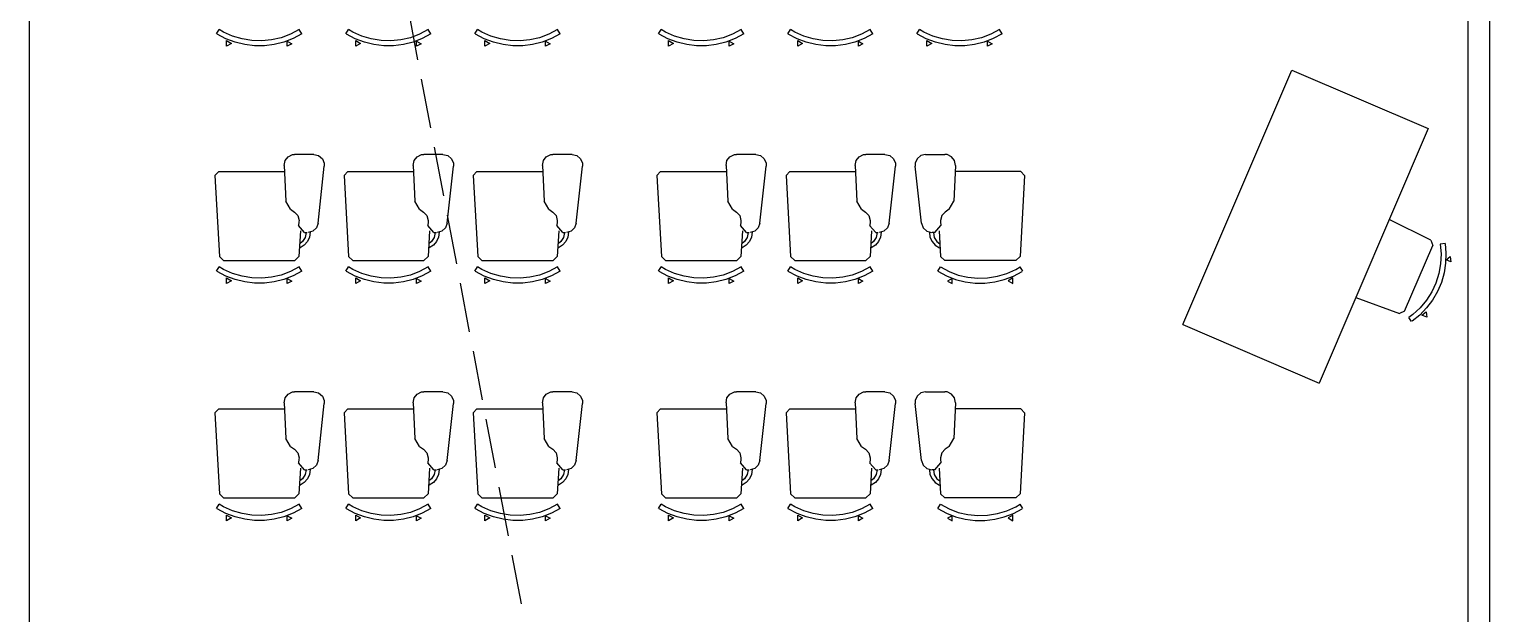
# Model space of a CAD drawing. Extents: x 7 to 80.8, y 22 to 73.9.
# Drawn here: x 24.66 to 32.04, y 46.99 to 49.95 of the extents above; entities that cross this region are included whole.
import ezdxf

# ---------------------------------------------------------------- set-up
doc = ezdxf.new("R2010")
doc.units = 0
doc.header["$MEASUREMENT"] = 0
doc.linetypes.add('DOT', pattern=[0.25, 0.25, 0])
doc.layers.add('Furniture', color=7, linetype='CONTINUOUS')
doc.layers.add('Walls', color=7, linetype='CONTINUOUS')

msp = doc.modelspace()

# ---------------------------------------------------------------- linework, layer by layer
at = {"layer": 'Furniture', "color": 4, "linetype": 'DOT'}
msp.add_line((27.5401, 44.9793), (26.1175, 52.4625), dxfattribs=at)
at = {"layer": 'Furniture', "color": 4}
for p, q in [((25.6071, 49.9245), (25.6203, 49.9458)), ((26.0376, 49.9245), (26.0244, 49.9458)), ((26.2601, 49.9245), (26.2733, 49.9458)), ((26.6906, 49.9245), (26.6774, 49.9458)), ((26.9131, 49.9245), (26.9263, 49.9458)), ((27.3436, 49.9245), (27.3304, 49.9458)), ((27.8417, 49.9245), (27.8549, 49.9458)), ((28.2722, 49.9245), (28.259, 49.9458)), ((28.4947, 49.9245), (28.5079, 49.9458)), ((28.9252, 49.9245), (28.912, 49.9458)), ((29.1478, 49.9245), (29.1609, 49.9458)), ((29.5782, 49.9245), (29.565, 49.9458)), ((30.4917, 48.4539), (31.0433, 49.7407)), ((25.9484, 49.2588), (25.9569, 49.0786)), ((26.0986, 49.3146), (26.0015, 49.3146)), ((26.6014, 49.2588), (26.6099, 49.0786)), ((26.7516, 49.3146), (26.6545, 49.3146)), ((27.2544, 49.2588), (27.2629, 49.0786)), ((27.4047, 49.3146), (27.3075, 49.3146)), ((28.183, 49.2588), (28.1916, 49.0786)), ((28.3333, 49.3146), (28.2361, 49.3146)), ((28.836, 49.2588), (28.8446, 49.0786)), ((28.9863, 49.3146), (28.8891, 49.3146)), ((29.192, 49.3146), (29.2892, 49.3146)), ((29.3423, 49.2588), (29.3337, 49.0786)), ((25.5985, 49.2076), (25.6174, 49.2275)), ((25.5985, 49.2076), (25.6213, 48.7975)), ((25.6174, 49.2275), (25.9498, 49.2275)), ((26.1197, 48.9668), (26.1515, 49.2555)), ((26.2515, 49.2076), (26.2704, 49.2275)), ((26.2515, 49.2076), (26.2743, 48.7975)), ((26.2704, 49.2275), (26.6029, 49.2275)), ((26.7727, 48.9668), (26.8045, 49.2555)), ((26.9045, 49.2076), (26.9234, 49.2275)), ((26.9045, 49.2076), (26.9273, 48.7975)), ((26.9234, 49.2275), (27.2559, 49.2275)), ((27.4257, 48.9668), (27.4575, 49.2555)), ((27.8331, 49.2076), (27.852, 49.2275)), ((27.8331, 49.2076), (27.8559, 48.7975)), ((27.852, 49.2275), (28.1845, 49.2275)), ((28.3543, 48.9668), (28.3861, 49.2555)), ((28.4861, 49.2076), (28.505, 49.2275)), ((28.4861, 49.2076), (28.5089, 48.7975)), ((28.505, 49.2275), (28.8375, 49.2275)), ((29.0073, 48.9668), (29.0391, 49.2555)), ((29.171, 48.9668), (29.1391, 49.2555)), ((29.6733, 49.2275), (29.3408, 49.2275)), ((29.6922, 49.2076), (29.6694, 48.7975)), ((29.6922, 49.2076), (29.6733, 49.2275)), ((25.9801, 49.0372), (25.9569, 49.0786)), ((25.9801, 49.0372), (26.0005, 49.0233)), ((26.6331, 49.0372), (26.6099, 49.0786)), ((26.6331, 49.0372), (26.6535, 49.0233)), ((27.2861, 49.0372), (27.2629, 49.0786)), ((27.2861, 49.0372), (27.3065, 49.0233)), ((28.2147, 49.0372), (28.1915, 49.0786)), ((28.2147, 49.0372), (28.2351, 49.0233)), ((28.8677, 49.0372), (28.8446, 49.0786)), ((28.8677, 49.0372), (28.8881, 49.0233)), ((29.3106, 49.0372), (29.2902, 49.0233)), ((29.3106, 49.0372), (29.3337, 49.0786)), ((26.0233, 48.9735), (26.0213, 48.9552)), ((26.6764, 48.9735), (26.6743, 48.9552)), ((27.3294, 48.9735), (27.3273, 48.9552)), ((28.258, 48.9735), (28.2559, 48.9552)), ((28.911, 48.9735), (28.909, 48.9552)), ((29.2673, 48.9735), (29.2693, 48.9552)), ((31.7458, 48.8803), (31.5353, 48.9848)), ((26.0519, 48.9198), (26.0213, 48.9552)), ((26.0308, 48.9288), (26.0235, 48.7975)), ((26.0519, 48.9198), (26.0651, 48.9194)), ((26.7049, 48.9198), (26.6743, 48.9552)), ((26.6838, 48.9288), (26.6765, 48.7975)), ((26.7049, 48.9198), (26.7181, 48.9194)), ((27.358, 48.9198), (27.3273, 48.9552)), ((27.3368, 48.9288), (27.3295, 48.7975)), ((27.358, 48.9198), (27.3711, 48.9194)), ((28.2866, 48.9198), (28.2559, 48.9552)), ((28.2654, 48.9288), (28.2581, 48.7975)), ((28.2866, 48.9198), (28.2997, 48.9194)), ((28.9396, 48.9198), (28.9089, 48.9552)), ((28.9184, 48.9288), (28.9111, 48.7975)), ((28.9396, 48.9198), (28.9527, 48.9194)), ((29.2387, 48.9198), (29.2256, 48.9194)), ((29.2387, 48.9198), (29.2693, 48.9552)), ((29.2599, 48.9288), (29.2672, 48.7975)), ((31.614, 48.5222), (31.7559, 48.8531)), ((31.7458, 48.8803), (31.7559, 48.8531)), ((31.8184, 48.8645), (31.7937, 48.8608)), ((25.6071, 48.7245), (25.6203, 48.7458)), ((25.6424, 48.7775), (25.6213, 48.7975)), ((25.6424, 48.7775), (26.0024, 48.7775)), ((26.0235, 48.7975), (26.0024, 48.7775)), ((26.0376, 48.7245), (26.0244, 48.7458)), ((26.2601, 48.7245), (26.2733, 48.7458)), ((26.2954, 48.7775), (26.2743, 48.7975)), ((26.2954, 48.7775), (26.6554, 48.7775)), ((26.6765, 48.7975), (26.6554, 48.7775)), ((26.6906, 48.7245), (26.6774, 48.7458)), ((26.9131, 48.7245), (26.9263, 48.7458)), ((26.9484, 48.7775), (26.9273, 48.7975)), ((26.9484, 48.7775), (27.3084, 48.7775)), ((27.3295, 48.7975), (27.3084, 48.7775)), ((27.3436, 48.7245), (27.3304, 48.7458)), ((27.8417, 48.7245), (27.8549, 48.7458)), ((27.877, 48.7775), (27.8559, 48.7975)), ((27.877, 48.7775), (28.237, 48.7775)), ((28.2581, 48.7975), (28.237, 48.7775)), ((28.2722, 48.7245), (28.259, 48.7458)), ((28.4947, 48.7245), (28.5079, 48.7458)), ((28.53, 48.7775), (28.5089, 48.7975)), ((28.53, 48.7775), (28.89, 48.7775)), ((28.9111, 48.7975), (28.89, 48.7775)), ((28.9252, 48.7245), (28.912, 48.7458)), ((29.2531, 48.7245), (29.2663, 48.7458)), ((29.2672, 48.7975), (29.2883, 48.7775)), ((29.6483, 48.7775), (29.2883, 48.7775)), ((29.6483, 48.7775), (29.6694, 48.7975)), ((29.6835, 48.7245), (29.6704, 48.7458)), ((31.3665, 48.5911), (31.5873, 48.5106)), ((31.614, 48.5222), (31.5873, 48.5106)), ((30.4917, 48.4539), (31.181, 48.1584)), ((31.6488, 48.4689), (31.6345, 48.4893)), ((26.0986, 48.1146), (26.0015, 48.1146)), ((26.7516, 48.1146), (26.6545, 48.1146)), ((27.4047, 48.1146), (27.3075, 48.1146)), ((28.3333, 48.1146), (28.2361, 48.1146)), ((28.9863, 48.1146), (28.8891, 48.1146)), ((29.192, 48.1146), (29.2892, 48.1146)), ((25.5985, 48.0076), (25.6174, 48.0275)), ((25.5985, 48.0076), (25.6213, 47.5975)), ((25.6174, 48.0275), (25.9498, 48.0275)), ((25.9484, 48.0588), (25.9569, 47.8786)), ((26.1197, 47.7668), (26.1515, 48.0555)), ((26.2515, 48.0076), (26.2704, 48.0275)), ((26.2515, 48.0076), (26.2743, 47.5975)), ((26.2704, 48.0275), (26.6029, 48.0275)), ((26.6014, 48.0588), (26.6099, 47.8786)), ((26.7727, 47.7668), (26.8045, 48.0555)), ((26.9045, 48.0076), (26.9234, 48.0275)), ((26.9045, 48.0076), (26.9273, 47.5975)), ((26.9234, 48.0275), (27.2559, 48.0275)), ((27.2544, 48.0588), (27.2629, 47.8786)), ((27.4257, 47.7668), (27.4575, 48.0555)), ((27.8331, 48.0076), (27.852, 48.0275)), ((27.8331, 48.0076), (27.8559, 47.5975)), ((27.852, 48.0275), (28.1845, 48.0275)), ((28.183, 48.0588), (28.1916, 47.8786)), ((28.3543, 47.7668), (28.3861, 48.0555)), ((28.4861, 48.0076), (28.505, 48.0275)), ((28.4861, 48.0076), (28.5089, 47.5975)), ((28.505, 48.0275), (28.8375, 48.0275)), ((28.836, 48.0588), (28.8446, 47.8786)), ((29.0073, 47.7668), (29.0391, 48.0555)), ((29.171, 47.7668), (29.1391, 48.0555)), ((29.3423, 48.0588), (29.3337, 47.8786)), ((29.6733, 48.0275), (29.3408, 48.0275)), ((29.6922, 48.0076), (29.6694, 47.5975)), ((29.6922, 48.0076), (29.6733, 48.0275)), ((25.9801, 47.8372), (25.9569, 47.8786)), ((26.6331, 47.8372), (26.6099, 47.8786)), ((27.2861, 47.8372), (27.2629, 47.8786)), ((28.2147, 47.8372), (28.1915, 47.8786)), ((28.8677, 47.8372), (28.8446, 47.8786)), ((29.3106, 47.8372), (29.3337, 47.8786)), ((25.9801, 47.8372), (26.0005, 47.8233)), ((26.6331, 47.8372), (26.6535, 47.8233)), ((27.2861, 47.8372), (27.3065, 47.8233)), ((28.2147, 47.8372), (28.2351, 47.8233)), ((28.8677, 47.8372), (28.8881, 47.8233)), ((29.3106, 47.8372), (29.2902, 47.8233)), ((26.0233, 47.7735), (26.0213, 47.7552)), ((26.0519, 47.7198), (26.0213, 47.7552)), ((26.0308, 47.7288), (26.0235, 47.5975)), ((26.0519, 47.7198), (26.0651, 47.7194)), ((26.6764, 47.7735), (26.6743, 47.7552)), ((26.7049, 47.7198), (26.6743, 47.7552)), ((26.6838, 47.7288), (26.6765, 47.5975)), ((26.7049, 47.7198), (26.7181, 47.7194)), ((27.3294, 47.7735), (27.3273, 47.7552)), ((27.358, 47.7198), (27.3273, 47.7552)), ((27.3368, 47.7288), (27.3295, 47.5975)), ((27.358, 47.7198), (27.3711, 47.7194)), ((28.258, 47.7735), (28.2559, 47.7552)), ((28.2866, 47.7198), (28.2559, 47.7552)), ((28.2654, 47.7288), (28.2581, 47.5975)), ((28.2866, 47.7198), (28.2997, 47.7194)), ((28.9396, 47.7198), (28.9089, 47.7552)), ((28.911, 47.7735), (28.909, 47.7552)), ((28.9184, 47.7288), (28.9111, 47.5975)), ((28.9396, 47.7198), (28.9527, 47.7194)), ((29.2387, 47.7198), (29.2256, 47.7194)), ((29.2387, 47.7198), (29.2693, 47.7552)), ((29.2599, 47.7288), (29.2672, 47.5975)), ((29.2673, 47.7735), (29.2693, 47.7552)), ((25.6424, 47.5775), (25.6213, 47.5975)), ((25.6424, 47.5775), (26.0024, 47.5775)), ((26.0235, 47.5975), (26.0024, 47.5775)), ((26.2954, 47.5775), (26.2743, 47.5975)), ((26.2954, 47.5775), (26.6554, 47.5775)), ((26.6765, 47.5975), (26.6554, 47.5775)), ((26.9484, 47.5775), (26.9273, 47.5975)), ((26.9484, 47.5775), (27.3084, 47.5775)), ((27.3295, 47.5975), (27.3084, 47.5775)), ((27.877, 47.5775), (27.8559, 47.5975)), ((27.877, 47.5775), (28.237, 47.5775)), ((28.2581, 47.5975), (28.237, 47.5775)), ((28.53, 47.5775), (28.5089, 47.5975)), ((28.53, 47.5775), (28.89, 47.5775)), ((28.9111, 47.5975), (28.89, 47.5775)), ((29.2672, 47.5975), (29.2883, 47.5775)), ((29.6483, 47.5775), (29.2883, 47.5775)), ((29.6483, 47.5775), (29.6694, 47.5975)), ((25.6071, 47.5245), (25.6203, 47.5458)), ((26.0376, 47.5245), (26.0244, 47.5458)), ((26.2601, 47.5245), (26.2733, 47.5458)), ((26.6906, 47.5245), (26.6774, 47.5458)), ((26.9131, 47.5245), (26.9263, 47.5458)), ((27.3436, 47.5245), (27.3304, 47.5458)), ((27.8417, 47.5245), (27.8549, 47.5458)), ((28.2722, 47.5245), (28.259, 47.5458)), ((28.4947, 47.5245), (28.5079, 47.5458)), ((28.9252, 47.5245), (28.912, 47.5458)), ((29.2531, 47.5245), (29.2663, 47.5458)), ((29.6835, 47.5245), (29.6704, 47.5458))]:
    msp.add_line(p, q, dxfattribs=at)
for points in [[(26.0376, 49.9245), (25.9936, 49.9008), (25.947, 49.8827), (25.8986, 49.8704), (25.849, 49.8641), (25.799, 49.8639), (25.7494, 49.8698), (25.7009, 49.8817), (25.6542, 49.8994), (25.61, 49.9227)], [(26.0244, 49.9458), (25.9803, 49.9223), (25.9335, 49.9047), (25.8849, 49.8933), (25.8351, 49.8884), (25.7852, 49.89), (25.7359, 49.8981), (25.6881, 49.9125), (25.6425, 49.933), (25.6203, 49.9458)], [(26.6906, 49.9245), (26.6466, 49.9008), (26.6, 49.8827), (26.5516, 49.8704), (26.502, 49.8641), (26.452, 49.8639), (26.4024, 49.8698), (26.3539, 49.8817), (26.3072, 49.8994), (26.263, 49.9227)], [(26.6774, 49.9458), (26.6333, 49.9223), (26.5865, 49.9047), (26.5379, 49.8933), (26.4882, 49.8884), (26.4382, 49.89), (26.3889, 49.8981), (26.3411, 49.9125), (26.2955, 49.933), (26.2733, 49.9458)], [(27.3436, 49.9245), (27.2996, 49.9008), (27.253, 49.8827), (27.2046, 49.8704), (27.155, 49.8641), (27.1051, 49.8639), (27.0554, 49.8698), (27.0069, 49.8817), (26.9602, 49.8994), (26.916, 49.9227)], [(27.3304, 49.9458), (27.2863, 49.9223), (27.2396, 49.9047), (27.1909, 49.8933), (27.1412, 49.8884), (27.0912, 49.89), (27.0419, 49.8981), (26.9941, 49.9125), (26.9485, 49.933), (26.9263, 49.9458)], [(28.2722, 49.9245), (28.2282, 49.9008), (28.1816, 49.8827), (28.1332, 49.8704), (28.0836, 49.8641), (28.0337, 49.8639), (27.984, 49.8698), (27.9355, 49.8817), (27.8888, 49.8994), (27.8446, 49.9227)], [(28.259, 49.9458), (28.2149, 49.9223), (28.1682, 49.9047), (28.1195, 49.8933), (28.0698, 49.8884), (28.0198, 49.89), (27.9705, 49.8981), (27.9227, 49.9125), (27.8771, 49.933), (27.8549, 49.9458)], [(28.9252, 49.9245), (28.8812, 49.9008), (28.8346, 49.8827), (28.7862, 49.8704), (28.7366, 49.8641), (28.6867, 49.8639), (28.637, 49.8698), (28.5885, 49.8817), (28.5418, 49.8994), (28.4976, 49.9227)], [(28.912, 49.9458), (28.8679, 49.9223), (28.8212, 49.9047), (28.7725, 49.8933), (28.7228, 49.8884), (28.6728, 49.89), (28.6235, 49.8981), (28.5757, 49.9125), (28.5301, 49.933), (28.5079, 49.9458)], [(29.5782, 49.9245), (29.5342, 49.9008), (29.4876, 49.8827), (29.4392, 49.8704), (29.3897, 49.8641), (29.3397, 49.8639), (29.2901, 49.8698), (29.2415, 49.8817), (29.1948, 49.8994), (29.1506, 49.9227)], [(29.565, 49.9458), (29.521, 49.9223), (29.4742, 49.9047), (29.4255, 49.8933), (29.3758, 49.8884), (29.3259, 49.89), (29.2766, 49.8981), (29.2287, 49.9125), (29.1832, 49.933), (29.1609, 49.9458)], [(31.0433, 49.7407), (31.7326, 49.4452), (31.181, 48.1584)], [(25.9484, 49.2588), (25.953, 49.2832), (25.9681, 49.3028), (25.9905, 49.3134), (26.0015, 49.3146)], [(26.0986, 49.3146), (26.1227, 49.3088), (26.1416, 49.2927), (26.1511, 49.2699), (26.1515, 49.2555)], [(26.6014, 49.2588), (26.606, 49.2832), (26.6211, 49.3028), (26.6435, 49.3134), (26.6545, 49.3146)], [(26.7516, 49.3146), (26.7757, 49.3088), (26.7946, 49.2927), (26.8041, 49.2699), (26.8045, 49.2555)], [(27.2544, 49.2588), (27.259, 49.2832), (27.2741, 49.3028), (27.2965, 49.3134), (27.3075, 49.3146)], [(27.4047, 49.3146), (27.4287, 49.3088), (27.4476, 49.2927), (27.4571, 49.2699), (27.4575, 49.2555)], [(28.183, 49.2588), (28.1876, 49.2832), (28.2027, 49.3028), (28.2251, 49.3134), (28.2361, 49.3146)], [(28.3333, 49.3146), (28.3573, 49.3088), (28.3762, 49.2927), (28.3858, 49.2699), (28.3861, 49.2555)], [(28.836, 49.2588), (28.8406, 49.2832), (28.8557, 49.3028), (28.8781, 49.3134), (28.8891, 49.3146)], [(28.9863, 49.3146), (29.0104, 49.3088), (29.0292, 49.2927), (29.0388, 49.2699), (29.0391, 49.2555)], [(29.192, 49.3146), (29.1679, 49.3088), (29.1491, 49.2927), (29.1395, 49.2699), (29.1391, 49.2555)], [(29.3423, 49.2588), (29.3377, 49.2832), (29.3225, 49.3028), (29.3002, 49.3134), (29.2892, 49.3146)], [(26.0004, 49.0233), (26.0171, 49.005), (26.0236, 48.9811), (26.0233, 48.9735)], [(26.1197, 48.9668), (26.1113, 48.9434), (26.0933, 48.9265), (26.0695, 48.9195)], [(26.6535, 49.0233), (26.6701, 49.005), (26.6767, 48.9811), (26.6763, 48.9735)], [(26.7727, 48.9668), (26.7643, 48.9434), (26.7463, 48.9265), (26.7226, 48.9195)], [(27.3065, 49.0233), (27.3231, 49.005), (27.3297, 48.9811), (27.3294, 48.9735)], [(27.4257, 48.9668), (27.4173, 48.9434), (27.3993, 48.9265), (27.3756, 48.9195)], [(28.2351, 49.0233), (28.2517, 49.005), (28.2583, 48.9811), (28.258, 48.9735)], [(28.3543, 48.9668), (28.3459, 48.9434), (28.3279, 48.9265), (28.3042, 48.9195)], [(28.8881, 49.0233), (28.9047, 49.005), (28.9113, 48.9811), (28.911, 48.9735)], [(29.0073, 48.9668), (28.999, 48.9434), (28.9809, 48.9265), (28.9572, 48.9195)], [(29.1709, 48.9668), (29.1793, 48.9434), (29.1973, 48.9265), (29.2211, 48.9195)], [(29.2902, 49.0233), (29.2735, 49.005), (29.267, 48.9811), (29.2673, 48.9735)], [(26.0597, 48.9196), (26.0548, 48.8952), (26.0413, 48.8744), (26.0271, 48.8632)], [(26.08, 48.921), (26.0767, 48.8964), (26.0664, 48.8736), (26.0501, 48.8548), (26.0291, 48.8414)], [(26.7127, 48.9196), (26.7078, 48.8952), (26.6943, 48.8744), (26.6801, 48.8632)], [(26.733, 48.921), (26.7297, 48.8964), (26.7195, 48.8736), (26.7031, 48.8548), (26.6821, 48.8414)], [(27.3657, 48.9196), (27.3608, 48.8952), (27.3473, 48.8744), (27.3332, 48.8632)], [(27.386, 48.921), (27.3827, 48.8964), (27.3725, 48.8736), (27.3562, 48.8548), (27.3352, 48.8414)], [(28.2943, 48.9196), (28.2894, 48.8952), (28.2759, 48.8744), (28.2618, 48.8632)], [(28.3146, 48.921), (28.3113, 48.8964), (28.3011, 48.8736), (28.2848, 48.8548), (28.2638, 48.8414)], [(28.9473, 48.9196), (28.9425, 48.8952), (28.9289, 48.8744), (28.9148, 48.8632)], [(28.9676, 48.921), (28.9643, 48.8964), (28.9541, 48.8736), (28.9378, 48.8548), (28.9168, 48.8414)], [(29.2107, 48.921), (29.214, 48.8964), (29.2242, 48.8736), (29.2405, 48.8548), (29.2615, 48.8414)], [(29.231, 48.9196), (29.2358, 48.8952), (29.2493, 48.8744), (29.2635, 48.8632)], [(31.7937, 48.8608), (31.798, 48.811), (31.7957, 48.7611), (31.7869, 48.7119), (31.7719, 48.6642), (31.7507, 48.619), (31.7239, 48.5768), (31.6918, 48.5385), (31.655, 48.5047), (31.6345, 48.4893)], [(31.8184, 48.8645), (31.8229, 48.8147), (31.8212, 48.7648), (31.8134, 48.7154), (31.7997, 48.6674), (31.7802, 48.6214), (31.7552, 48.5781), (31.7252, 48.5382), (31.6904, 48.5023), (31.6516, 48.4708)], [(26.0244, 48.7458), (25.9803, 48.7223), (25.9335, 48.7047), (25.8849, 48.6933), (25.8351, 48.6884), (25.7852, 48.69), (25.7359, 48.6981), (25.6881, 48.7125), (25.6425, 48.733), (25.6203, 48.7458)], [(26.6774, 48.7458), (26.6333, 48.7223), (26.5865, 48.7047), (26.5379, 48.6933), (26.4882, 48.6884), (26.4382, 48.69), (26.3889, 48.6981), (26.3411, 48.7125), (26.2955, 48.733), (26.2733, 48.7458)], [(27.3304, 48.7458), (27.2863, 48.7223), (27.2396, 48.7047), (27.1909, 48.6933), (27.1412, 48.6884), (27.0912, 48.69), (27.0419, 48.6981), (26.9941, 48.7125), (26.9485, 48.733), (26.9263, 48.7458)], [(28.259, 48.7458), (28.2149, 48.7223), (28.1682, 48.7047), (28.1195, 48.6933), (28.0698, 48.6884), (28.0198, 48.69), (27.9705, 48.6981), (27.9227, 48.7125), (27.8771, 48.733), (27.8549, 48.7458)], [(28.912, 48.7458), (28.8679, 48.7223), (28.8212, 48.7047), (28.7725, 48.6933), (28.7228, 48.6884), (28.6728, 48.69), (28.6235, 48.6981), (28.5757, 48.7125), (28.5301, 48.733), (28.5079, 48.7458)], [(29.2663, 48.7458), (29.3103, 48.7223), (29.3571, 48.7047), (29.4058, 48.6933), (29.4555, 48.6884), (29.5054, 48.69), (29.5547, 48.6981), (29.6026, 48.7125), (29.6481, 48.733), (29.6704, 48.7458)], [(26.0376, 48.7245), (25.9936, 48.7008), (25.947, 48.6827), (25.8986, 48.6704), (25.849, 48.6641), (25.799, 48.6639), (25.7494, 48.6698), (25.7009, 48.6817), (25.6542, 48.6994), (25.61, 48.7228)], [(26.6906, 48.7245), (26.6466, 48.7008), (26.6, 48.6827), (26.5516, 48.6704), (26.502, 48.6641), (26.452, 48.6639), (26.4024, 48.6698), (26.3539, 48.6817), (26.3072, 48.6994), (26.263, 48.7228)], [(27.3436, 48.7245), (27.2996, 48.7008), (27.253, 48.6827), (27.2046, 48.6704), (27.155, 48.6641), (27.1051, 48.6639), (27.0554, 48.6698), (27.0069, 48.6817), (26.9602, 48.6994), (26.916, 48.7228)], [(28.2722, 48.7245), (28.2282, 48.7008), (28.1816, 48.6827), (28.1332, 48.6704), (28.0836, 48.6641), (28.0337, 48.6639), (27.984, 48.6698), (27.9355, 48.6817), (27.8888, 48.6994), (27.8446, 48.7228)], [(28.9252, 48.7245), (28.8812, 48.7008), (28.8346, 48.6827), (28.7862, 48.6704), (28.7366, 48.6641), (28.6867, 48.6639), (28.637, 48.6698), (28.5885, 48.6817), (28.5418, 48.6994), (28.4976, 48.7228)], [(29.2531, 48.7245), (29.2971, 48.7008), (29.3436, 48.6827), (29.3921, 48.6704), (29.4416, 48.6641), (29.4916, 48.6639), (29.5412, 48.6698), (29.5898, 48.6817), (29.6365, 48.6994), (29.6807, 48.7228)], [(25.9484, 48.0588), (25.953, 48.0832), (25.9681, 48.1028), (25.9905, 48.1134), (26.0015, 48.1146)], [(26.0986, 48.1146), (26.1227, 48.1088), (26.1416, 48.0927), (26.1511, 48.0699), (26.1515, 48.0555)], [(26.6014, 48.0588), (26.606, 48.0832), (26.6211, 48.1028), (26.6435, 48.1134), (26.6545, 48.1146)], [(26.7516, 48.1146), (26.7757, 48.1088), (26.7946, 48.0927), (26.8041, 48.0699), (26.8045, 48.0555)], [(27.2544, 48.0588), (27.259, 48.0832), (27.2741, 48.1028), (27.2965, 48.1134), (27.3075, 48.1146)], [(27.4047, 48.1146), (27.4287, 48.1088), (27.4476, 48.0927), (27.4571, 48.0699), (27.4575, 48.0555)], [(28.183, 48.0588), (28.1876, 48.0832), (28.2027, 48.1028), (28.2251, 48.1134), (28.2361, 48.1146)], [(28.3333, 48.1146), (28.3573, 48.1088), (28.3762, 48.0927), (28.3858, 48.0699), (28.3861, 48.0555)], [(28.836, 48.0588), (28.8406, 48.0832), (28.8557, 48.1028), (28.8781, 48.1134), (28.8891, 48.1146)], [(28.9863, 48.1146), (29.0104, 48.1088), (29.0292, 48.0927), (29.0388, 48.0699), (29.0391, 48.0555)], [(29.192, 48.1146), (29.1679, 48.1088), (29.1491, 48.0927), (29.1395, 48.0699), (29.1391, 48.0555)], [(29.3423, 48.0588), (29.3377, 48.0832), (29.3225, 48.1028), (29.3002, 48.1134), (29.2892, 48.1146)], [(26.0004, 47.8233), (26.0171, 47.805), (26.0236, 47.7811), (26.0233, 47.7735)], [(26.6535, 47.8233), (26.6701, 47.805), (26.6767, 47.7811), (26.6763, 47.7735)], [(27.3065, 47.8233), (27.3231, 47.805), (27.3297, 47.7811), (27.3294, 47.7735)], [(28.2351, 47.8233), (28.2517, 47.805), (28.2583, 47.7811), (28.258, 47.7735)], [(28.8881, 47.8233), (28.9047, 47.805), (28.9113, 47.7811), (28.911, 47.7735)], [(29.2902, 47.8233), (29.2735, 47.805), (29.267, 47.7811), (29.2673, 47.7735)], [(26.0597, 47.7196), (26.0548, 47.6952), (26.0413, 47.6744), (26.0271, 47.6632)], [(26.08, 47.721), (26.0767, 47.6963), (26.0664, 47.6736), (26.0501, 47.6548), (26.0291, 47.6414)], [(26.1197, 47.7668), (26.1113, 47.7434), (26.0933, 47.7265), (26.0695, 47.7195)], [(26.7127, 47.7196), (26.7078, 47.6952), (26.6943, 47.6744), (26.6801, 47.6632)], [(26.733, 47.721), (26.7297, 47.6963), (26.7195, 47.6736), (26.7031, 47.6548), (26.6821, 47.6414)], [(26.7727, 47.7668), (26.7643, 47.7434), (26.7463, 47.7265), (26.7226, 47.7195)], [(27.3657, 47.7196), (27.3608, 47.6952), (27.3473, 47.6744), (27.3332, 47.6632)], [(27.386, 47.721), (27.3827, 47.6963), (27.3725, 47.6736), (27.3562, 47.6548), (27.3352, 47.6414)], [(27.4257, 47.7668), (27.4173, 47.7434), (27.3993, 47.7265), (27.3756, 47.7195)], [(28.2943, 47.7196), (28.2894, 47.6952), (28.2759, 47.6744), (28.2618, 47.6632)], [(28.3146, 47.721), (28.3113, 47.6963), (28.3011, 47.6736), (28.2848, 47.6548), (28.2638, 47.6414)], [(28.3543, 47.7668), (28.3459, 47.7434), (28.3279, 47.7265), (28.3042, 47.7195)], [(28.9473, 47.7196), (28.9425, 47.6952), (28.9289, 47.6744), (28.9148, 47.6632)], [(28.9676, 47.721), (28.9643, 47.6963), (28.9541, 47.6736), (28.9378, 47.6548), (28.9168, 47.6414)], [(29.0073, 47.7668), (28.999, 47.7434), (28.9809, 47.7265), (28.9572, 47.7195)], [(29.1709, 47.7668), (29.1793, 47.7434), (29.1973, 47.7265), (29.2211, 47.7195)], [(29.2107, 47.721), (29.214, 47.6963), (29.2242, 47.6736), (29.2405, 47.6548), (29.2615, 47.6414)], [(29.231, 47.7196), (29.2358, 47.6952), (29.2493, 47.6744), (29.2635, 47.6632)], [(26.0376, 47.5245), (25.9936, 47.5008), (25.947, 47.4827), (25.8986, 47.4704), (25.849, 47.4641), (25.799, 47.4639), (25.7494, 47.4698), (25.7009, 47.4817), (25.6542, 47.4994), (25.61, 47.5228)], [(26.0244, 47.5458), (25.9803, 47.5223), (25.9335, 47.5047), (25.8849, 47.4933), (25.8351, 47.4884), (25.7852, 47.49), (25.7359, 47.4981), (25.6881, 47.5125), (25.6425, 47.533), (25.6203, 47.5458)], [(26.6906, 47.5245), (26.6466, 47.5008), (26.6, 47.4827), (26.5516, 47.4704), (26.502, 47.4641), (26.452, 47.4639), (26.4024, 47.4698), (26.3539, 47.4817), (26.3072, 47.4994), (26.263, 47.5228)], [(26.6774, 47.5458), (26.6333, 47.5223), (26.5865, 47.5047), (26.5379, 47.4933), (26.4882, 47.4884), (26.4382, 47.49), (26.3889, 47.4981), (26.3411, 47.5125), (26.2955, 47.533), (26.2733, 47.5458)], [(27.3436, 47.5245), (27.2996, 47.5008), (27.253, 47.4827), (27.2046, 47.4704), (27.155, 47.4641), (27.1051, 47.4639), (27.0554, 47.4698), (27.0069, 47.4817), (26.9602, 47.4994), (26.916, 47.5228)], [(27.3304, 47.5458), (27.2863, 47.5223), (27.2396, 47.5047), (27.1909, 47.4933), (27.1412, 47.4884), (27.0912, 47.49), (27.0419, 47.4981), (26.9941, 47.5125), (26.9485, 47.533), (26.9263, 47.5458)], [(28.2722, 47.5245), (28.2282, 47.5008), (28.1816, 47.4827), (28.1332, 47.4704), (28.0836, 47.4641), (28.0337, 47.4639), (27.984, 47.4698), (27.9355, 47.4817), (27.8888, 47.4994), (27.8446, 47.5228)], [(28.259, 47.5458), (28.2149, 47.5223), (28.1682, 47.5047), (28.1195, 47.4933), (28.0698, 47.4884), (28.0198, 47.49), (27.9705, 47.4981), (27.9227, 47.5125), (27.8771, 47.533), (27.8549, 47.5458)], [(28.9252, 47.5245), (28.8812, 47.5008), (28.8346, 47.4827), (28.7862, 47.4704), (28.7366, 47.4641), (28.6867, 47.4639), (28.637, 47.4698), (28.5885, 47.4817), (28.5418, 47.4994), (28.4976, 47.5228)], [(28.912, 47.5458), (28.8679, 47.5223), (28.8212, 47.5047), (28.7725, 47.4933), (28.7228, 47.4884), (28.6728, 47.49), (28.6235, 47.4981), (28.5757, 47.5125), (28.5301, 47.533), (28.5079, 47.5458)], [(29.2531, 47.5245), (29.2971, 47.5008), (29.3436, 47.4827), (29.3921, 47.4704), (29.4416, 47.4641), (29.4916, 47.4639), (29.5412, 47.4698), (29.5898, 47.4817), (29.6365, 47.4994), (29.6807, 47.5228)], [(29.2663, 47.5458), (29.3103, 47.5223), (29.3571, 47.5047), (29.4058, 47.4933), (29.4555, 47.4884), (29.5054, 47.49), (29.5547, 47.4981), (29.6026, 47.5125), (29.6481, 47.533), (29.6704, 47.5458)]]:
    msp.add_lwpolyline(points, dxfattribs=at)
for points in [[(25.6822, 49.8761), (25.6577, 49.862), (25.6577, 49.8903), (25.6822, 49.8761)], [(25.9876, 49.8744), (25.9645, 49.8611), (25.9645, 49.8877), (25.9876, 49.8744)], [(26.3352, 49.8761), (26.3107, 49.862), (26.3107, 49.8903), (26.3352, 49.8761)], [(26.6406, 49.8744), (26.6175, 49.8611), (26.6175, 49.8877), (26.6406, 49.8744)], [(26.9882, 49.8761), (26.9638, 49.862), (26.9638, 49.8903), (26.9882, 49.8761)], [(27.2936, 49.8744), (27.2705, 49.8611), (27.2705, 49.8877), (27.2936, 49.8744)], [(27.9168, 49.8761), (27.8924, 49.862), (27.8924, 49.8903), (27.9168, 49.8761)], [(28.2222, 49.8744), (28.1992, 49.8611), (28.1992, 49.8877), (28.2222, 49.8744)], [(28.5698, 49.8761), (28.5454, 49.862), (28.5454, 49.8903), (28.5698, 49.8761)], [(28.8752, 49.8744), (28.8522, 49.8611), (28.8522, 49.8877), (28.8752, 49.8744)], [(29.2228, 49.8761), (29.1984, 49.862), (29.1984, 49.8903), (29.2228, 49.8761)], [(29.5283, 49.8744), (29.5052, 49.8611), (29.5052, 49.8877), (29.5283, 49.8744)], [(31.8448, 48.7977), (31.848, 48.7713), (31.8235, 48.7818), (31.8448, 48.7977)], [(25.6822, 48.6761), (25.6577, 48.662), (25.6577, 48.6902), (25.6822, 48.6761)], [(25.9876, 48.6744), (25.9645, 48.6611), (25.9645, 48.6877), (25.9876, 48.6744)], [(26.3352, 48.6761), (26.3107, 48.662), (26.3107, 48.6902), (26.3352, 48.6761)], [(26.6406, 48.6744), (26.6175, 48.6611), (26.6175, 48.6877), (26.6406, 48.6744)], [(26.9882, 48.6761), (26.9638, 48.662), (26.9638, 48.6902), (26.9882, 48.6761)], [(27.2936, 48.6744), (27.2705, 48.6611), (27.2705, 48.6877), (27.2936, 48.6744)], [(27.9168, 48.6761), (27.8924, 48.662), (27.8924, 48.6902), (27.9168, 48.6761)], [(28.2222, 48.6744), (28.1992, 48.6611), (28.1992, 48.6877), (28.2222, 48.6744)], [(28.5698, 48.6761), (28.5454, 48.662), (28.5454, 48.6902), (28.5698, 48.6761)], [(28.8752, 48.6744), (28.8522, 48.6611), (28.8522, 48.6877), (28.8752, 48.6744)], [(29.303, 48.6744), (29.3261, 48.6611), (29.3261, 48.6877), (29.303, 48.6744)], [(29.6085, 48.6761), (29.6329, 48.662), (29.6329, 48.6902), (29.6085, 48.6761)], [(31.7229, 48.5188), (31.7262, 48.4908), (31.7003, 48.5019), (31.7229, 48.5188)], [(25.6822, 47.4761), (25.6577, 47.462), (25.6577, 47.4903), (25.6822, 47.4761)], [(25.9876, 47.4744), (25.9645, 47.4611), (25.9645, 47.4877), (25.9876, 47.4744)], [(26.3352, 47.4761), (26.3107, 47.462), (26.3107, 47.4903), (26.3352, 47.4761)], [(26.6406, 47.4744), (26.6175, 47.4611), (26.6175, 47.4877), (26.6406, 47.4744)], [(26.9882, 47.4761), (26.9638, 47.462), (26.9638, 47.4903), (26.9882, 47.4761)], [(27.2936, 47.4744), (27.2705, 47.4611), (27.2705, 47.4877), (27.2936, 47.4744)], [(27.9168, 47.4761), (27.8924, 47.462), (27.8924, 47.4903), (27.9168, 47.4761)], [(28.2222, 47.4744), (28.1992, 47.4611), (28.1992, 47.4877), (28.2222, 47.4744)], [(28.5698, 47.4761), (28.5454, 47.462), (28.5454, 47.4903), (28.5698, 47.4761)], [(28.8752, 47.4744), (28.8522, 47.4611), (28.8522, 47.4877), (28.8752, 47.4744)], [(29.303, 47.4744), (29.3261, 47.4611), (29.3261, 47.4877), (29.303, 47.4744)], [(29.6085, 47.4761), (29.6329, 47.462), (29.6329, 47.4903), (29.6085, 47.4761)]]:
    msp.add_lwpolyline(points, close=True, dxfattribs=at)
at = {"layer": 'Walls', "color": 2}
for p, q in [((24.6594, 52.4094), (24.6594, 35.1319)), ((31.9344, 46.6819), (31.9344, 51.8819)), ((32.0444, 46.5719), (32.0444, 51.8319))]:
    msp.add_line(p, q, dxfattribs=at)

doc.saveas('drawing.dxf')
